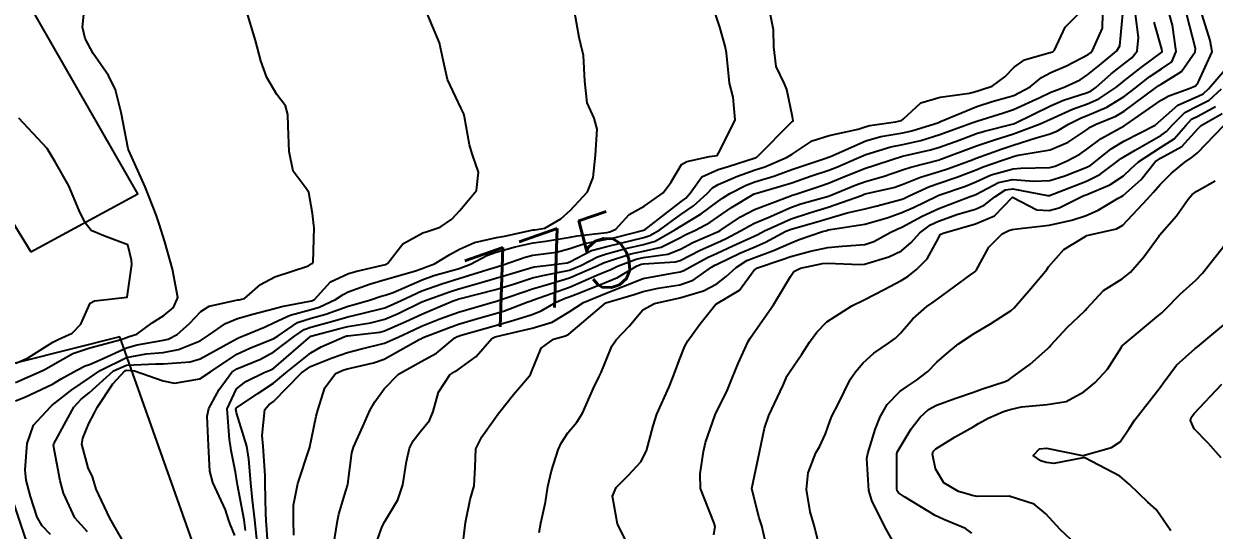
# Model space of a CAD drawing. Header units: metres. Extents: x 307586 to 320046, y 7427249 to 7434250.
# Drawn here: x 318928.5 to 318993.1, y 7429948.1 to 7429975.6 of the extents above; entities that cross this region are included whole.
import ezdxf
from ezdxf.enums import TextEntityAlignment as Align

# ---------------------------------------------------------------- set-up
doc = ezdxf.new("R2010")
doc.units = ezdxf.units.M
doc.header["$MEASUREMENT"] = 0
for name, color, linetype in [('Cotas', 45, 'Continuous'), ('Curvas de Nivel 1m', 11, 'Continuous'), ('Curvas de Nivel 5m', 15, 'Continuous'), ('Edificações', 30, 'Continuous')]:
    doc.layers.add(name, color=color, linetype=linetype)
doc.styles.add('Style-STANDARD', font='STANDARD.shx')

msp = doc.modelspace()

# ---------------------------------------------------------------- linework, layer by layer
at = {"layer": 'Curvas de Nivel 1m', "flags": 128}
for points, elevation in [([(318928.016, 7429955.153), (318928.531, 7429955.365), (318930.025, 7429956.069), (318930.505, 7429956.348), (318931.344, 7429956.817), (318931.796, 7429957.052), (318932.036, 7429957.134), (318932.614, 7429957.376), (318934.045, 7429958.024), (318934.631, 7429958.19), (318936.05, 7429958.439), (318936.303, 7429958.505), (318936.791, 7429958.753), (318937.461, 7429959.347), (318938.072, 7429960.007), (318938.524, 7429960.286), (318940.082, 7429960.628), (318940.153, 7429960.638), (318940.447, 7429960.706), (318941.324, 7429961.464), (318942.095, 7429961.888), (318943.923, 7429962.484), (318944.102, 7429962.606), (318944.139, 7429962.624), (318944.187, 7429962.659), (318944.228, 7429964.563), (318944.221, 7429964.659), (318944.14, 7429965.322), (318943.944, 7429966.456), (318943.801, 7429966.665), (318943.102, 7429967.615), (318942.872, 7429968.68), (318942.814, 7429970.06), (318942.804, 7429970.681), (318942.683, 7429971.158), (318942.214, 7429971.772), (318941.664, 7429972.696), (318941.345, 7429973.59), (318941.049, 7429974.702), (318940.532, 7429976.445)], 769), ([(318928.026, 7429956.154), (318929.582, 7429956.837), (318930.036, 7429957.108), (318931.131, 7429957.73), (318932.045, 7429958.04), (318933.758, 7429958.492), (318934.051, 7429958.595), (318934.19, 7429958.64), (318934.611, 7429958.774), (318935.444, 7429959.385), (318936.068, 7429959.79), (318936.604, 7429960.226), (318936.827, 7429960.753), (318936.548, 7429962.306), (318936.418, 7429962.757), (318936.118, 7429963.784), (318935.813, 7429964.763), (318935.653, 7429965.25), (318935.063, 7429966.771), (318934.172, 7429968.729), (318934.153, 7429968.761), (318934.147, 7429968.78), (318934.135, 7429968.819), (318933.756, 7429970.787), (318933.451, 7429972.028), (318933.071, 7429972.797), (318932.241, 7429973.996), (318931.801, 7429974.815), (318931.652, 7429975.423), (318931.799, 7429976.815)], 768), ([(318931.925, 7429948.048), (318931.237, 7429948.817), (318930.622, 7429950.154), (318930.447, 7429950.825), (318930.079, 7429952.732), (318930.106, 7429952.829), (318930.772, 7429954.051), (318931.184, 7429954.818), (318931.588, 7429955.243), (318932.021, 7429955.597), (318933.344, 7429956.79), (318934.036, 7429957.097), (318935.629, 7429957.172), (318936.037, 7429957.17), (318937.503, 7429957.28), (318938.04, 7429957.434), (318939.66, 7429958.327), (318940.051, 7429958.546), (318940.161, 7429958.6), (318940.428, 7429958.706), (318941.58, 7429959.175), (318942.064, 7429959.398), (318942.938, 7429959.809), (318944.075, 7429960.117), (318944.503, 7429960.23), (318945.395, 7429960.647), (318945.804, 7429960.925), (318946.087, 7429961.076), (318947.235, 7429961.485), (318948.094, 7429961.736), (318949.687, 7429962.184), (318950.1, 7429962.341), (318950.283, 7429962.406), (318950.773, 7429962.583), (318951.593, 7429963.093), (318952.115, 7429963.386), (318952.942, 7429963.737), (318954.125, 7429964.016), (318954.565, 7429964.097), (318956.131, 7429964.425), (318956.218, 7429964.432), (318956.75, 7429964.514), (318957.622, 7429965.021), (318958.143, 7429965.5), (318959.066, 7429966.486), (318959.375, 7429967.271), (318959.501, 7429968.48), (318959.607, 7429969.889), (318959.443, 7429970.481), (318959.052, 7429971.328), (318958.923, 7429972.489), (318958.853, 7429973.882), (318958.714, 7429974.493), (318958.623, 7429974.861), (318958.338, 7429976.499)], 771), ([(318933.919, 7429947.433), (318933.434, 7429948.294), (318933.146, 7429948.792), (318932.399, 7429950.361), (318932.266, 7429950.805), (318932.197, 7429951.039), (318931.97, 7429951.528), (318931.622, 7429952.814), (318931.666, 7429953.135), (318932, 7429953.934), (318932.301, 7429954.514), (318932.452, 7429954.803), (318933.307, 7429956.072), (318933.946, 7429956.781), (318934.033, 7429956.814), (318934.476, 7429956.776), (318936.028, 7429956.238), (318936.659, 7429956.122), (318938.029, 7429956.346), (318938.601, 7429956.731), (318940.043, 7429957.687), (318940.741, 7429958.008), (318942.051, 7429958.542), (318942.277, 7429958.687), (318943.332, 7429959.402), (318944.068, 7429959.645), (318944.866, 7429959.857), (318946.078, 7429960.285), (318946.352, 7429960.364), (318947.298, 7429960.628), (318947.878, 7429960.829), (318948.086, 7429960.891), (318948.515, 7429961.042), (318950.094, 7429961.728), (318950.73, 7429961.95), (318952.1, 7429962.326), (318952.723, 7429962.561), (318953.617, 7429963.041), (318954.113, 7429963.222), (318955.139, 7429963.509), (318956.121, 7429963.733), (318956.81, 7429963.826), (318958.126, 7429964.032), (318958.519, 7429964.102), (318960.13, 7429964.29), (318960.282, 7429964.318), (318960.613, 7429964.465), (318961.339, 7429965.26), (318962.146, 7429965.724), (318963.189, 7429966.434), (318963.589, 7429967.001), (318964.176, 7429967.984), (318964.462, 7429968.134), (318965.699, 7429968.405), (318966.12, 7429968.464), (318966.185, 7429968.593), (318966.793, 7429969.798), (318967.098, 7429970.391), (318966.984, 7429971.623), (318966.777, 7429972.394), (318966.613, 7429974.03), (318966.549, 7429974.397), (318966.263, 7429975.431), (318965.939, 7429976.403)], 772), ([(318939.924, 7429947.858), (318939.676, 7429948.459), (318939.578, 7429948.715), (318939.413, 7429949.246), (318938.731, 7429950.728), (318938.572, 7429951.334), (318938.505, 7429952.732), (318938.419, 7429954.321), (318938.51, 7429954.733), (318939.079, 7429955.78), (318939.772, 7429956.714), (318940.035, 7429956.901), (318941.315, 7429957.422), (318942.044, 7429957.807), (318943.163, 7429958.673), (318943.693, 7429959.031), (318944.06, 7429959.161), (318945.239, 7429959.474), (318946.069, 7429959.712), (318946.814, 7429959.89), (318948.077, 7429960.21), (318948.368, 7429960.326), (318948.956, 7429960.607), (318950.088, 7429961.118), (318951.163, 7429961.508), (318952.095, 7429961.791), (318953.905, 7429962.347), (318954.102, 7429962.407), (318954.205, 7429962.436), (318954.503, 7429962.536), (318955.683, 7429962.95), (318956.111, 7429963.05), (318957.393, 7429963.228), (318958.117, 7429963.415), (318958.927, 7429963.682), (318960.125, 7429963.922), (318960.577, 7429964.015), (318962.132, 7429964.415), (318962.159, 7429964.423), (318962.203, 7429964.449), (318964.148, 7429965.953), (318964.42, 7429966.147), (318964.653, 7429966.415), (318965.273, 7429967.302), (318966.172, 7429967.702), (318966.71, 7429967.859), (318968.182, 7429968.333), (318968.218, 7429968.344), (318968.276, 7429968.379), (318970.203, 7429970.331), (318970.237, 7429970.35), (318970.205, 7429970.565), (318969.902, 7429972.037), (318969.777, 7429972.357), (318969.317, 7429973.283), (318969.187, 7429974.366), (318969.177, 7429975.281), (318968.948, 7429976.37)], 773), ([(318940.509, 7429948.123), (318940.428, 7429948.705), (318940.075, 7429950.595), (318940.057, 7429950.709), (318939.969, 7429951.291), (318939.722, 7429952.456), (318939.698, 7429952.714), (318939.634, 7429953.069), (318939.51, 7429954.718), (318940.024, 7429955.811), (318940.52, 7429956.213), (318941.527, 7429956.695), (318941.883, 7429956.843), (318942.035, 7429956.933), (318944.048, 7429958.66), (318945.62, 7429959.083), (318946.061, 7429959.185), (318947.296, 7429959.396), (318948.068, 7429959.595), (318948.787, 7429959.894), (318950.082, 7429960.53), (318950.125, 7429960.547), (318950.223, 7429960.589), (318951.586, 7429961.077), (318952.09, 7429961.237), (318953.049, 7429961.512), (318954.096, 7429961.806), (318954.664, 7429961.967), (318956.102, 7429962.399), (318956.199, 7429962.422), (318956.961, 7429962.511), (318957.964, 7429962.642), (318958.106, 7429962.694), (318959.294, 7429963.303), (318960.119, 7429963.537), (318960.868, 7429963.716), (318962.126, 7429964.02), (318962.456, 7429964.117), (318963.006, 7429964.437), (318964.141, 7429965.261), (318964.829, 7429965.73), (318965.568, 7429966.406), (318965.853, 7429966.707), (318966.16, 7429966.887), (318967.212, 7429967.345), (318968.172, 7429967.684), (318968.694, 7429967.854), (318969.877, 7429968.355), (318970.185, 7429968.54), (318971.279, 7429969.252), (318972.195, 7429969.541), (318973.776, 7429969.884), (318974.2, 7429970.035), (318974.411, 7429970.088), (318975.8, 7429970.284), (318976.128, 7429970.357), (318976.204, 7429970.436), (318977.166, 7429971.318), (318978.217, 7429971.627), (318979.819, 7429971.837), (318980.22, 7429971.961), (318980.426, 7429972.023), (318981.052, 7429972.222), (318981.724, 7429972.722), (318982.239, 7429973.254), (318982.801, 7429973.645), (318984.251, 7429974.07), (318984.336, 7429974.095), (318984.428, 7429974.178), (318985.015, 7429975.423), (318985.744, 7429976.165)], 774), ([(318941.746, 7429946.86), (318941.625, 7429948.693), (318941.608, 7429949.023), (318941.575, 7429950.694), (318941.57, 7429951.091), (318941.465, 7429952.695), (318941.411, 7429953.276), (318941.551, 7429954.695), (318941.775, 7429954.933), (318942.017, 7429955.125), (318943.537, 7429956.667), (318944.037, 7429957.023), (318945.209, 7429957.481), (318946.044, 7429957.774), (318946.723, 7429957.957), (318948.05, 7429958.29), (318948.8, 7429958.609), (318949.639, 7429959.016), (318950.062, 7429959.2), (318951.049, 7429959.604), (318952.077, 7429959.969), (318954.052, 7429960.54), (318954.083, 7429960.547), (318955.571, 7429961.043), (318956.09, 7429961.225), (318957.081, 7429961.522), (318958.096, 7429961.821), (318959.602, 7429962.478), (318959.936, 7429962.642), (318960.106, 7429962.705), (318961.434, 7429963.136), (318962.115, 7429963.277), (318963.069, 7429963.485), (318964.127, 7429964.014), (318964.385, 7429964.161), (318964.942, 7429964.412), (318965.718, 7429964.823), (318966.14, 7429965.114), (318966.897, 7429965.641), (318968.126, 7429966.38), (318968.144, 7429966.389), (318969.685, 7429966.832), (318970.163, 7429966.989), (318971.173, 7429967.334), (318972.173, 7429967.671), (318972.645, 7429967.853), (318973.687, 7429968.307), (318974.185, 7429968.511), (318975.548, 7429968.928), (318976.191, 7429969.064), (318977.178, 7429969.285), (318978.196, 7429969.599), (318979.944, 7429970.234), (318980.204, 7429970.322), (318981.655, 7429970.769), (318982.21, 7429970.962), (318983.631, 7429971.603), (318984.22, 7429971.896), (318984.421, 7429971.978), (318984.951, 7429972.173), (318985.82, 7429972.573), (318986.233, 7429972.853), (318986.956, 7429973.44), (318987.817, 7429974.144), (318987.981, 7429974.417), (318988.131, 7429976.141)], 776), ([(318943.128, 7429947.875), (318943.109, 7429948.672), (318943.116, 7429949.502), (318943.345, 7429950.669), (318943.982, 7429952.588), (318944.001, 7429952.642), (318944.006, 7429952.66), (318944.346, 7429954.318), (318944.432, 7429954.656), (318944.81, 7429955.867), (318945.391, 7429956.646), (318945.84, 7429956.837), (318946.035, 7429956.889), (318947.455, 7429957.21), (318948.041, 7429957.421), (318949.937, 7429958.477), (318950.052, 7429958.539), (318950.085, 7429958.557), (318950.155, 7429958.589), (318951.519, 7429959.125), (318952.07, 7429959.32), (318953.165, 7429959.644), (318954.076, 7429959.895), (318954.568, 7429960.045), (318955.832, 7429960.523), (318956.016, 7429960.588), (318956.084, 7429960.614), (318957.484, 7429961.111), (318958.091, 7429961.32), (318959.585, 7429961.965), (318960.1, 7429962.184), (318960.301, 7429962.268), (318960.708, 7429962.464), (318961.715, 7429962.847), (318962.11, 7429962.926), (318963.429, 7429963.115), (318964.117, 7429963.379), (318964.794, 7429963.742), (318966.132, 7429964.326), (318966.184, 7429964.348), (318966.271, 7429964.399), (318967.386, 7429965.142), (318968.145, 7429965.539), (318970.058, 7429966.257), (318970.152, 7429966.294), (318970.193, 7429966.309), (318970.325, 7429966.348), (318971.695, 7429966.8), (318972.162, 7429966.965), (318973.126, 7429967.358), (318974.175, 7429967.773), (318974.565, 7429967.909), (318975.722, 7429968.285), (318976.074, 7429968.391), (318976.184, 7429968.419), (318977.688, 7429968.765), (318978.189, 7429968.915), (318979.244, 7429969.295), (318980.197, 7429969.652), (318980.634, 7429969.79), (318982.203, 7429970.178), (318982.291, 7429970.209), (318984.213, 7429971.165), (318984.923, 7429971.465), (318986.22, 7429971.884), (318986.413, 7429971.966), (318986.676, 7429972.155), (318987.496, 7429972.885), (318988.243, 7429973.473), (318988.623, 7429973.759), (318988.921, 7429974.13), (318988.989, 7429974.857), (318988.82, 7429976.132)], 777), ([(318947.474, 7429947.068), (318947.93, 7429948.343), (318948.073, 7429948.618), (318948.773, 7429949.785), (318949.05, 7429950.604), (318949.24, 7429951.866), (318949.412, 7429952.599), (318949.6, 7429952.984), (318949.996, 7429953.468), (318950.492, 7429954.098), (318950.701, 7429954.583), (318950.982, 7429955.622), (318951.599, 7429956.574), (318951.866, 7429956.74), (318952.037, 7429956.83), (318953.036, 7429957.567), (318953.877, 7429958.543), (318954.064, 7429958.622), (318955.602, 7429958.99), (318956.069, 7429959.099), (318957.155, 7429959.426), (318958.078, 7429959.983), (318958.854, 7429960.488), (318960.088, 7429961.002), (318961.138, 7429961.414), (318962.096, 7429961.785), (318963.781, 7429962.106), (318964.1, 7429962.148), (318964.3, 7429962.219), (318964.638, 7429962.415), (318965.591, 7429962.925), (318966.114, 7429963.164), (318966.955, 7429963.557), (318968.129, 7429964.097), (318968.32, 7429964.187), (318968.688, 7429964.372), (318970.14, 7429965.032), (318971.122, 7429965.361), (318972.146, 7429965.668), (318973.949, 7429966.303), (318974.094, 7429966.361), (318974.154, 7429966.379), (318975.713, 7429966.731), (318976.162, 7429966.884), (318977.148, 7429967.29), (318978.173, 7429967.604), (318978.668, 7429967.76), (318979.958, 7429968.233), (318980.184, 7429968.316), (318981.583, 7429968.823), (318982.191, 7429969.032), (318983.432, 7429969.428), (318984.197, 7429969.63), (318984.582, 7429969.794), (318985.197, 7429970.17), (318985.868, 7429970.502), (318986.208, 7429970.631), (318987.276, 7429971.085), (318988.218, 7429971.667), (318988.834, 7429972.131), (318989.606, 7429972.746), (318990.239, 7429973.162), (318990.799, 7429973.553), (318991.039, 7429974.102), (318990.837, 7429975.535), (318990.668, 7429976.106)], 779), ([(318956.443, 7429948.008), (318956.54, 7429948.514), (318956.798, 7429949.668), (318956.926, 7429950.51), (318957.12, 7429951.36), (318957.488, 7429952.505), (318957.635, 7429952.857), (318957.997, 7429953.413), (318958.495, 7429954.003), (318958.807, 7429954.488), (318959.399, 7429955.852), (318959.705, 7429956.475), (318959.808, 7429956.701), (318960.045, 7429957.281), (318960.397, 7429958.128), (318960.63, 7429958.464), (318961.328, 7429959.199), (318962.079, 7429960.091), (318962.706, 7429960.441), (318964.086, 7429960.747), (318965.376, 7429961.121), (318966.094, 7429961.495), (318966.599, 7429961.893), (318967.136, 7429962.39), (318967.731, 7429962.761), (318968.111, 7429962.912), (318969.175, 7429963.307), (318970.124, 7429963.73), (318970.567, 7429963.905), (318971.832, 7429964.333), (318972.063, 7429964.401), (318972.134, 7429964.424), (318972.259, 7429964.453), (318974.137, 7429964.744), (318975.344, 7429965.085), (318976.144, 7429965.375), (318976.769, 7429965.652), (318978.039, 7429966.261), (318978.121, 7429966.293), (318978.154, 7429966.309), (318979.602, 7429966.798), (318980.165, 7429967.033), (318980.984, 7429967.408), (318982.176, 7429967.745), (318982.604, 7429967.776), (318984.178, 7429967.819), (318984.462, 7429967.893), (318985.109, 7429968.171), (318985.811, 7429968.54), (318986.189, 7429968.81), (318986.966, 7429969.382), (318988.202, 7429970.075), (318988.32, 7429970.138), (318990.216, 7429971.46), (318990.628, 7429971.697), (318991.74, 7429972.095), (318992.079, 7429972.247), (318992.236, 7429972.423), (318992.982, 7429974.079), (318992.872, 7429974.694), (318992.442, 7429976.087)], 781), ([(318945.276, 7429947.29), (318945.495, 7429948.644), (318945.574, 7429949.008), (318945.957, 7429950.277), (318946.043, 7429950.557), (318946.062, 7429950.639), (318946.281, 7429952.336), (318946.367, 7429952.636), (318946.871, 7429953.76), (318947.256, 7429954.628), (318947.536, 7429955.106), (318948.025, 7429955.806), (318948.816, 7429956.608), (318950.04, 7429957.295), (318950.884, 7429957.742), (318951.867, 7429958.572), (318951.993, 7429958.642), (318952.064, 7429958.668), (318952.208, 7429958.711), (318954.07, 7429959.241), (318955.074, 7429959.529), (318956.076, 7429959.838), (318956.56, 7429960.033), (318957.38, 7429960.507), (318957.867, 7429960.72), (318958.086, 7429960.799), (318958.601, 7429961.005), (318960.094, 7429961.588), (318960.709, 7429961.851), (318961.735, 7429962.454), (318961.99, 7429962.566), (318962.105, 7429962.587), (318963.83, 7429962.701), (318964.108, 7429962.777), (318965.197, 7429963.329), (318966.123, 7429963.747), (318966.57, 7429963.952), (318967.423, 7429964.387), (318967.869, 7429964.649), (318968.137, 7429964.792), (318968.875, 7429965.104), (318970.146, 7429965.655), (318970.657, 7429965.836), (318972.152, 7429966.265), (318972.332, 7429966.327), (318973.609, 7429966.861), (318974.164, 7429967.057), (318975.129, 7429967.329), (318976.174, 7429967.68), (318976.623, 7429967.829), (318978.182, 7429968.232), (318978.205, 7429968.237), (318978.261, 7429968.259), (318980.19, 7429968.987), (318981.116, 7429969.298), (318982.197, 7429969.638), (318983.658, 7429970.188), (318984.206, 7429970.439), (318985.406, 7429970.973), (318986.214, 7429971.263), (318986.837, 7429971.534), (318987.758, 7429972.145), (318988.017, 7429972.351), (318988.229, 7429972.529), (318989.125, 7429973.242), (318990.252, 7429974.071), (318990.274, 7429974.089), (318990.279, 7429974.11), (318990.254, 7429974.235), (318989.841, 7429975.688)], 778), ([(318961.512, 7429946.862), (318960.709, 7429948.462), (318960.432, 7429949.991), (318960.623, 7429950.463), (318961.294, 7429951.132), (318961.977, 7429951.848), (318962.279, 7429952.446), (318962.637, 7429953.806), (318962.841, 7429954.438), (318963.511, 7429955.911), (318963.712, 7429956.425), (318963.795, 7429956.666), (318964.047, 7429957.346), (318964.359, 7429958.116), (318964.518, 7429958.415), (318965.167, 7429959.314), (318966.038, 7429960.4), (318966.069, 7429960.414), (318967.32, 7429961.159), (318968.101, 7429962.235), (318968.307, 7429962.377), (318969.641, 7429962.826), (318970.112, 7429962.977), (318971.183, 7429963.273), (318972.12, 7429963.471), (318972.895, 7429963.545), (318974.123, 7429963.638), (318974.626, 7429963.794), (318975.502, 7429964.286), (318975.929, 7429964.488), (318976.136, 7429964.58), (318977.241, 7429965.17), (318978.146, 7429965.585), (318979.854, 7429966.234), (318980.074, 7429966.312), (318980.155, 7429966.349), (318981.388, 7429966.994), (318982.167, 7429967.162), (318983.28, 7429967.08), (318984.167, 7429967.103), (318984.985, 7429967.358), (318986.178, 7429967.836), (318986.394, 7429967.943), (318986.669, 7429968.155), (318987.505, 7429968.832), (318988.194, 7429969.242), (318989.885, 7429970.115), (318990.206, 7429970.38), (318991.123, 7429971.192), (318992.227, 7429971.68), (318992.502, 7429971.813), (318992.787, 7429972.082), (318994.25, 7429973.785)], 782), ([(318965.935, 7429947.881), (318965.997, 7429948.344), (318965.986, 7429948.4), (318965.944, 7429948.521), (318965.217, 7429950.407), (318965.183, 7429951.195), (318965.363, 7429952.406), (318965.489, 7429952.906), (318966.013, 7429954.4), (318966.667, 7429955.753), (318966.93, 7429956.391), (318967.246, 7429957.186), (318967.796, 7429958.383), (318967.896, 7429958.551), (318968.067, 7429958.796), (318969.165, 7429960.364), (318970.098, 7429961.897), (318970.272, 7429962.178), (318970.645, 7429962.345), (318971.837, 7429962.603), (318972.107, 7429962.626), (318973.86, 7429962.55), (318974.107, 7429962.568), (318975.44, 7429962.96), (318976.118, 7429963.3), (318976.649, 7429963.751), (318977.113, 7429964.27), (318977.7, 7429964.701), (318978.139, 7429964.904), (318979.181, 7429965.282), (318980.146, 7429965.557), (318980.612, 7429965.761), (318981.182, 7429966.22), (318981.773, 7429966.599), (318982.16, 7429966.657), (318984.044, 7429966.292), (318984.155, 7429966.291), (318985.506, 7429966.824), (318986.167, 7429967.079), (318986.894, 7429967.431), (318987.827, 7429968.144), (318988.023, 7429968.304), (318988.186, 7429968.399), (318988.804, 7429968.745), (318990.197, 7429969.553), (318990.531, 7429969.775), (318990.825, 7429970.104), (318991.507, 7429970.8), (318992.219, 7429971.151), (318992.834, 7429971.471), (318993.486, 7429972.071)], 783), ([(318968.715, 7429947.584), (318968.545, 7429948.371), (318968.394, 7429948.82), (318967.992, 7429950.38), (318967.995, 7429950.411), (318968.416, 7429952.374), (318968.692, 7429953.68), (318968.921, 7429954.366), (318969.688, 7429956.013), (318969.833, 7429956.353), (318969.9, 7429956.487), (318970.038, 7429956.708), (318970.703, 7429957.693), (318971.12, 7429958.339), (318971.517, 7429958.887), (318972.074, 7429959.44), (318973.422, 7429960.31), (318974.086, 7429960.644), (318975.178, 7429961.203), (318976.097, 7429961.675), (318976.466, 7429961.909), (318976.942, 7429962.272), (318977.512, 7429962.866), (318978.129, 7429963.987), (318978.219, 7429964.171), (318978.392, 7429964.256), (318980.138, 7429964.752), (318981.168, 7429965.195), (318982.153, 7429966.21), (318983.47, 7429965.514), (318984.146, 7429965.486), (318984.69, 7429965.632), (318985.762, 7429966.164), (318986.028, 7429966.288), (318986.156, 7429966.337), (318987.435, 7429966.877), (318988.171, 7429967.36), (318988.568, 7429967.744), (318988.986, 7429968.128), (318990.191, 7429968.901), (318990.928, 7429969.371), (318991.564, 7429970.096), (318991.874, 7429970.426), (318992.211, 7429970.602), (318993.165, 7429971.13)], 784), ([(318928.036, 7429957.193), (318928.665, 7429957.476), (318930.048, 7429958.34), (318930.377, 7429958.499), (318931.1, 7429958.82), (318931.559, 7429959.317), (318932.078, 7429960.45), (318932.302, 7429960.585), (318934.083, 7429960.78), (318934.326, 7429962.552), (318934.309, 7429962.778), (318934.116, 7429963.625), (318932.814, 7429964.109), (318932.127, 7429964.393), (318931.793, 7429964.813), (318931.478, 7429965.478), (318930.917, 7429966.822), (318930.166, 7429968.115), (318929.903, 7429968.567), (318929.735, 7429968.837), (318928.197, 7429970.492)], 767), ([(318975.925, 7429947.072), (318975.23, 7429948.287), (318974.509, 7429949.743), (318974.347, 7429950.296), (318974.248, 7429952.029), (318974.288, 7429952.297), (318974.696, 7429953.6), (318974.972, 7429954.29), (318975.347, 7429954.959), (318976.027, 7429955.655), (318976.389, 7429955.917), (318976.942, 7429956.271), (318977.555, 7429956.75), (318978.048, 7429957.253), (318978.574, 7429957.733), (318979.215, 7429958.243), (318980.069, 7429958.817), (318980.957, 7429959.338), (318982.081, 7429960.064), (318982.243, 7429960.208), (318983.149, 7429961.25), (318983.939, 7429962.182), (318984.01, 7429962.276), (318984.106, 7429962.418), (318984.931, 7429963.362), (318986.132, 7429964.093), (318986.176, 7429964.116), (318986.352, 7429964.158), (318987.801, 7429964.478), (318988.138, 7429964.679), (318989.479, 7429966.12), (318989.795, 7429966.479), (318990.165, 7429966.899), (318990.775, 7429967.503), (318991.512, 7429968.097), (318991.911, 7429968.367), (318992.188, 7429968.6), (318993.6, 7429970.069)], 786), ([(318979.939, 7429947.988), (318979.588, 7429948.235), (318978.421, 7429948.727), (318977.95, 7429948.945), (318976.287, 7429949.95), (318975.962, 7429950.174), (318975.882, 7429950.281), (318975.864, 7429950.381), (318975.868, 7429952.281), (318975.89, 7429952.376), (318975.987, 7429952.562), (318976.644, 7429953.633), (318977.13, 7429954.269), (318977.587, 7429954.695), (318978.02, 7429954.93), (318979.079, 7429955.299), (318980.027, 7429955.631), (318980.47, 7429955.784), (318981.751, 7429956.213), (318981.944, 7429956.301), (318982.035, 7429956.366), (318983.102, 7429957.139), (318984.06, 7429957.998), (318984.149, 7429958.091), (318984.231, 7429958.178), (318985.116, 7429959.126), (318986.082, 7429960.038), (318986.142, 7429960.1), (318986.187, 7429960.159), (318987.093, 7429961.15), (318988.099, 7429961.779), (318988.562, 7429962.133), (318989.271, 7429962.968), (318990.105, 7429964.11), (318990.133, 7429964.145), (318991.047, 7429965.198), (318991.681, 7429966.095), (318991.907, 7429966.342), (318992.159, 7429966.525), (318993.151, 7429967.092)], 787), ([(318985.926, 7429947.057), (318984.738, 7429948.172), (318983.951, 7429949.025), (318983.326, 7429949.559), (318981.961, 7429949.979), (318980.221, 7429949.966), (318979.961, 7429950.023), (318979.801, 7429950.072), (318979.223, 7429950.241), (318978.423, 7429950.709), (318977.975, 7429951.478), (318977.802, 7429952.262), (318977.842, 7429952.404), (318977.987, 7429952.549), (318979.041, 7429953.201), (318980.006, 7429953.755), (318980.304, 7429953.932), (318980.824, 7429954.222), (318981.66, 7429954.57), (318982.018, 7429954.684), (318982.642, 7429954.823), (318984.021, 7429954.96), (318985.069, 7429955.123), (318986.028, 7429955.652), (318986.307, 7429955.88), (318986.644, 7429956.154), (318987.314, 7429956.877), (318988.062, 7429958.076), (318988.086, 7429958.116), (318988.106, 7429958.139), (318990.08, 7429959.786), (318990.254, 7429959.935), (318990.432, 7429960.107), (318991.252, 7429960.938), (318992.099, 7429961.706), (318992.472, 7429962.084), (318993.672, 7429963.613)], 788), ([(318990.739, 7429948.102), (318989.954, 7429949.255), (318989.502, 7429949.658), (318989.004, 7429950.124), (318988.48, 7429950.644), (318987.972, 7429951.069), (318986.08, 7429952.061), (318985.982, 7429952.061), (318984.399, 7429951.756), (318983.979, 7429951.806), (318983.692, 7429951.896), (318983.263, 7429952.191), (318983.62, 7429952.554), (318983.989, 7429952.592), (318985.947, 7429952.196), (318985.983, 7429952.194), (318987.515, 7429952.62), (318987.995, 7429952.94), (318988.489, 7429953.649), (318988.787, 7429954.128), (318990.029, 7429955.705), (318990.209, 7429955.931), (318990.321, 7429956.107), (318991.051, 7429957.097), (318992.062, 7429958.003), (318992.116, 7429958.036), (318992.193, 7429958.088), (318994.079, 7429959.652)], 789)]:
    msp.add_lwpolyline(points, dxfattribs=dict(at, elevation=elevation))
at = {"layer": 'Curvas de Nivel 5m', "flags": 128}
for points, elevation in [([(318929.924, 7429947.909), (318929.462, 7429948.371), (318929.197, 7429948.841), (318928.831, 7429949.965), (318928.593, 7429950.851), (318928.534, 7429951.417), (318928.654, 7429952.85), (318929.003, 7429953.84), (318929.915, 7429954.831), (318930.014, 7429954.916), (318931.082, 7429955.76), (318932.029, 7429956.398), (318932.612, 7429956.801), (318934.04, 7429957.506), (318935.108, 7429957.703), (318936.043, 7429957.78), (318936.859, 7429957.937), (318938.05, 7429958.416), (318938.534, 7429958.733), (318939.427, 7429959.355), (318940.067, 7429959.626), (318940.909, 7429959.863), (318942.075, 7429960.169), (318942.486, 7429960.274), (318944.082, 7429960.577), (318944.148, 7429960.593), (318944.253, 7429960.658), (318945.125, 7429961.618), (318946.097, 7429962.066), (318946.549, 7429962.185), (318948.102, 7429962.56), (318948.239, 7429962.618), (318949.047, 7429963.678), (318950.128, 7429964.269), (318950.374, 7429964.343), (318951.078, 7429964.581), (318951.707, 7429965.004), (318952.142, 7429965.482), (318953.041, 7429966.557), (318953.157, 7429967.566), (318952.816, 7429968.56), (318952.669, 7429969.044), (318952.402, 7429970.567), (318952.359, 7429970.722), (318952.207, 7429971.007), (318951.47, 7429972.578), (318951.249, 7429973.569), (318951.032, 7429974.582), (318950.271, 7429976.379)], 770), ([(318941.136, 7429947.483), (318941.007, 7429948.699), (318940.879, 7429949.771), (318940.791, 7429950.702), (318940.692, 7429951.986), (318940.569, 7429952.704), (318940.01, 7429954.51), (318939.977, 7429954.711), (318940.014, 7429954.786), (318941.167, 7429955.553), (318942.027, 7429956.114), (318942.701, 7429956.68), (318944.044, 7429957.768), (318944.616, 7429958.085), (318945.899, 7429958.642), (318946.015, 7429958.679), (318946.054, 7429958.689), (318947.797, 7429958.882), (318948.058, 7429958.953), (318949.21, 7429959.458), (318950.072, 7429959.855), (318950.585, 7429960.078), (318951.78, 7429960.573), (318952, 7429960.655), (318952.084, 7429960.681), (318952.242, 7429960.725), (318954.089, 7429961.198), (318955.118, 7429961.505), (318956.096, 7429961.82), (318956.654, 7429961.958), (318958.1, 7429962.245), (318958.713, 7429962.491), (318959.618, 7429962.969), (318960.113, 7429963.131), (318961.153, 7429963.424), (318962.121, 7429963.645), (318962.753, 7429963.811), (318963.816, 7429964.425), (318964.135, 7429964.631), (318965.252, 7429965.298), (318966.149, 7429965.972), (318966.395, 7429966.153), (318966.794, 7429966.394), (318967.684, 7429966.861), (318968.163, 7429967.036), (318969.182, 7429967.35), (318970.173, 7429967.708), (318970.647, 7429967.874), (318972.061, 7429968.331), (318972.148, 7429968.366), (318972.183, 7429968.377), (318972.26, 7429968.405), (318974.192, 7429969.253), (318974.993, 7429969.494), (318976.197, 7429969.691), (318976.678, 7429969.795), (318978.144, 7429970.261), (318978.182, 7429970.281), (318978.203, 7429970.285), (318978.245, 7429970.301), (318980.212, 7429971.118), (318981.051, 7429971.385), (318982.218, 7429971.726), (318983.106, 7429972.197), (318983.72, 7429972.698), (318984.235, 7429972.967), (318985.082, 7429973.33), (318986.25, 7429973.943), (318986.38, 7429974.03), (318986.497, 7429974.158), (318987.043, 7429975.374), (318987.058, 7429976.152)], 775), ([(318952.25, 7429946.899), (318952.454, 7429948.562), (318952.71, 7429949.8), (318952.919, 7429950.556), (318952.977, 7429951.559), (318953.015, 7429952.555), (318953.333, 7429953.21), (318954.007, 7429954.145), (318954.174, 7429954.375), (318954.299, 7429954.537), (318955.051, 7429955.502), (318955.93, 7429956.521), (318955.974, 7429956.581), (318956.036, 7429956.732), (318956.561, 7429958.009), (318957.225, 7429958.508), (318957.877, 7429958.69), (318958.066, 7429958.778), (318960.07, 7429960.47), (318961.61, 7429960.932), (318962.089, 7429961.088), (318962.916, 7429961.263), (318964.093, 7429961.448), (318964.811, 7429961.698), (318965.797, 7429962.403), (318965.986, 7429962.52), (318966.106, 7429962.576), (318967.344, 7429963.159), (318968.12, 7429963.493), (318968.738, 7429963.756), (318969.844, 7429964.354), (318970.134, 7429964.477), (318971.592, 7429964.882), (318972.14, 7429965.05), (318973.179, 7429965.351), (318974.146, 7429965.573), (318974.726, 7429965.716), (318976.151, 7429966.095), (318976.284, 7429966.146), (318976.544, 7429966.276), (318977.642, 7429966.784), (318978.163, 7429966.965), (318979.132, 7429967.282), (318980.175, 7429967.687), (318980.56, 7429967.844), (318981.599, 7429968.216), (318982.035, 7429968.361), (318982.185, 7429968.415), (318982.462, 7429968.482), (318984.189, 7429968.768), (318985.179, 7429969.184), (318986.2, 7429969.881), (318986.365, 7429969.995), (318986.69, 7429970.155), (318987.749, 7429970.603), (318988.21, 7429970.875), (318989.902, 7429972.115), (318990.084, 7429972.253), (318990.226, 7429972.338), (318991.324, 7429973.017), (318992.064, 7429974.092), (318992.08, 7429974.266), (318991.607, 7429976.097)], 780), ([(318971.881, 7429946.362), (318971.396, 7429948.335), (318971.157, 7429949.131), (318970.956, 7429950.34), (318971.054, 7429951.257), (318971.471, 7429952.335), (318971.664, 7429952.657), (318971.999, 7429953.374), (318972.245, 7429954.09), (318972.347, 7429954.325), (318972.678, 7429954.979), (318973.342, 7429956.31), (318973.619, 7429956.726), (318974.047, 7429957.213), (318974.611, 7429957.738), (318975.417, 7429958.286), (318975.8, 7429958.548), (318976.068, 7429958.822), (318976.737, 7429959.613), (318977.5, 7429960.266), (318977.837, 7429960.511), (318978.087, 7429960.694), (318979.862, 7429961.995), (318980.102, 7429962.163), (318980.141, 7429962.192), (318980.17, 7429962.229), (318980.861, 7429963.484), (318981.586, 7429964.215), (318981.957, 7429964.389), (318982.135, 7429964.444), (318982.408, 7429964.478), (318984.138, 7429964.688), (318985.361, 7429964.948), (318986.143, 7429965.202), (318986.805, 7429965.495), (318987.891, 7429966.143), (318988.059, 7429966.237), (318988.155, 7429966.292), (318989.125, 7429967.169), (318989.89, 7429968.114), (318990.185, 7429968.32), (318991.337, 7429968.953), (318992.201, 7429969.913), (318992.399, 7429970.087), (318993.537, 7429970.746)], 785), ([(318993.481, 7429952.068), (318992.772, 7429952.856), (318992.006, 7429953.647), (318991.817, 7429954.092), (318991.857, 7429954.249), (318992.017, 7429954.463), (318993.505, 7429956.068)], 790)]:
    msp.add_lwpolyline(points, dxfattribs=dict(at, elevation=elevation))
at = {"layer": 'Edificações'}
for points in [[(318928.855, 7429963.233), (318934.653, 7429966.392), (318924.638, 7429983.84), (318918.464, 7429980.155), (318928.855, 7429963.233)], [(318933.674, 7429958.625), (318925.533, 7429956.593), (318929.531, 7429944.759), (318937.817, 7429947.01), (318933.674, 7429958.625)]]:
    msp.add_lwpolyline(points, dxfattribs=at)

# ---------------------------------------------------------------- texts
at = {"layer": 'Cotas', "style": 'Style-STANDARD'}
msp.add_text('775', height=4, rotation=19.34771, dxfattribs=at).set_placement((318957.062, 7429962.254, 775), align=Align.MIDDLE_CENTER)

doc.saveas('drawing.dxf')
